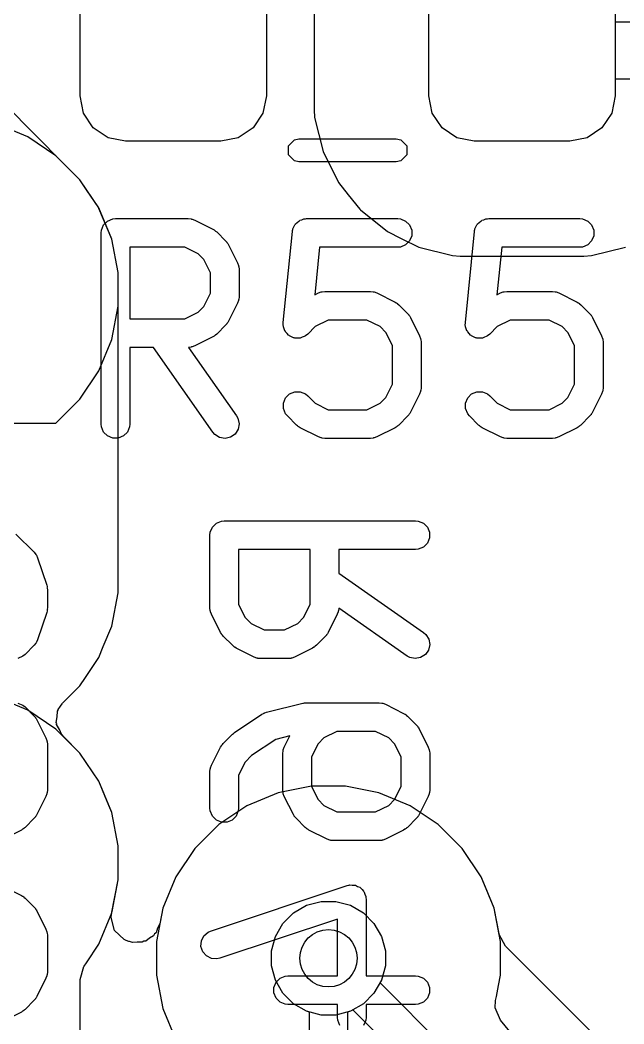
# Model space of a CAD drawing. Header units: inches. Extents: x 1.3 to 5.24, y -7.03 to -1.12.
# Drawn here: x 3.4995 to 3.6238, y -2.8679 to -2.6611 of the extents above; entities that cross this region are included whole.
import ezdxf

# ---------------------------------------------------------------- set-up
doc = ezdxf.new("R2010")
doc.units = ezdxf.units.IN
doc.header["$MEASUREMENT"] = 0
for name, color, linetype, true_color in [('B.Cu', 153, 'CONTINUOUS', 0x4d7fc4), ('B.Silkscreen', 31, 'CONTINUOUS', 0xe8b2a7), ('F.Cu', 13, 'CONTINUOUS', 0xc83434), ('F.Mask', 201, 'CONTINUOUS', 0xd864ff), ('F.Paste', 253, 'CONTINUOUS', 0xb4a09a), ('F.Silkscreen', 41, 'CONTINUOUS', 0xf2eda1), ('In1.Cu', 91, 'CONTINUOUS', 0x7fc87f), ('In2.Cu', 33, 'CONTINUOUS', 0xce7d2c)]:
    doc.layers.add(name, color=color, linetype=linetype, true_color=true_color)

msp = doc.modelspace()

# ---------------------------------------------------------------- linework, layer by layer
at = {"layer": 'B.Cu', "linetype": 'CONTINUOUS'}
for p, q in [((3.50407, -2.68622), (3.49307, -2.67522)), ((3.50685, -2.689), (3.50407, -2.68622)), ((3.51002, -2.69217), (3.50685, -2.689)), ((3.51179, -2.69394), (3.51002, -2.69217)), ((3.51318, -2.69602), (3.51179, -2.69394)), ((3.51567, -2.69974), (3.51318, -2.69602)), ((3.51571, -2.69985), (3.51567, -2.69974)), ((3.51834, -2.70619), (3.51571, -2.69985)), ((3.5197, -2.71304), (3.51834, -2.70619)), ((3.5197, -2.72003), (3.5197, -2.71304)), ((3.51834, -2.72688), (3.5197, -2.72003)), ((3.51567, -2.73333), (3.51834, -2.72688)), ((3.51179, -2.73914), (3.51567, -2.73333)), ((3.50685, -2.74407), (3.51179, -2.73914)), ((3.427, -2.74409), (3.50682, -2.74409)), ((3.50682, -2.74409), (3.50685, -2.74407)), ((3.50104, -2.80323), (3.49459, -2.80056)), ((3.50105, -2.80323), (3.50104, -2.80323)), ((3.50685, -2.80711), (3.50105, -2.80323)), ((3.51179, -2.81205), (3.50685, -2.80711)), ((3.50685, -2.80711), (3.50685, -2.80711)), ((3.51567, -2.81785), (3.51179, -2.81205)), ((3.51179, -2.81205), (3.51179, -2.81205)), ((3.51834, -2.8243), (3.51567, -2.81785)), ((3.51567, -2.81785), (3.51567, -2.81785)), ((3.55265, -2.82024), (3.5462, -2.82291)), ((3.5595, -2.81888), (3.55265, -2.82024)), ((3.55265, -2.82024), (3.55265, -2.82024)), ((3.56648, -2.81888), (3.5595, -2.81888)), ((3.5595, -2.81888), (3.5595, -2.81888)), ((3.57333, -2.82024), (3.56648, -2.81888)), ((3.56648, -2.81888), (3.56648, -2.81888)), ((3.57979, -2.82291), (3.57333, -2.82024)), ((3.57333, -2.82024), (3.57333, -2.82024)), ((3.5197, -2.83115), (3.51834, -2.8243)), ((3.51834, -2.8243), (3.51834, -2.8243)), ((3.5462, -2.82291), (3.54039, -2.82679)), ((3.5462, -2.82291), (3.5462, -2.82291)), ((3.58559, -2.82679), (3.57979, -2.82291)), ((3.57979, -2.82291), (3.57979, -2.82291)), ((3.54039, -2.82679), (3.53545, -2.83173)), ((3.54039, -2.82679), (3.54039, -2.82679)), ((3.59053, -2.83173), (3.58559, -2.82679)), ((3.58559, -2.82679), (3.58559, -2.82679)), ((3.5197, -2.83814), (3.5197, -2.83115)), ((3.5197, -2.83115), (3.5197, -2.83115)), ((3.53545, -2.83173), (3.53157, -2.83754)), ((3.53545, -2.83173), (3.53545, -2.83173)), ((3.59441, -2.83754), (3.59053, -2.83173)), ((3.59053, -2.83173), (3.59053, -2.83173)), ((3.51831, -2.84515), (3.5197, -2.83814)), ((3.53157, -2.83754), (3.5289, -2.84399)), ((3.53157, -2.83754), (3.53157, -2.83754)), ((3.59708, -2.84399), (3.59441, -2.83754)), ((3.59441, -2.83754), (3.59441, -2.83754)), ((3.55847, -2.84342), (3.56145, -2.84262)), ((3.56145, -2.84262), (3.56453, -2.84262)), ((3.56453, -2.84262), (3.56751, -2.84342)), ((3.51822, -2.84595), (3.51831, -2.84515)), ((3.5289, -2.84399), (3.52826, -2.84724)), ((3.5289, -2.84399), (3.5289, -2.84399)), ((3.55362, -2.84714), (3.5558, -2.84496)), ((3.5558, -2.84496), (3.55847, -2.84342)), ((3.56751, -2.84342), (3.57018, -2.84496)), ((3.57018, -2.84496), (3.57236, -2.84714)), ((3.59844, -2.85084), (3.59708, -2.84399)), ((3.59708, -2.84399), (3.59708, -2.84399)), ((3.51891, -2.84861), (3.51822, -2.84595)), ((3.52826, -2.84724), (3.5278, -2.84812)), ((3.55208, -2.84981), (3.55362, -2.84714)), ((3.57236, -2.84714), (3.5739, -2.84981)), ((3.52093, -2.85048), (3.51891, -2.84861)), ((3.52717, -2.84931), (3.52698, -2.84968)), ((3.52749, -2.84906), (3.52717, -2.84931)), ((3.5278, -2.84812), (3.52749, -2.84906)), ((3.5213, -2.85066), (3.52093, -2.85048)), ((3.52184, -2.85089), (3.5213, -2.85066)), ((3.52203, -2.8509), (3.52184, -2.85089)), ((3.52262, -2.85109), (3.52203, -2.8509)), ((3.5236, -2.85098), (3.52262, -2.85109)), ((3.52459, -2.85104), (3.5236, -2.85098)), ((3.52495, -2.85083), (3.52459, -2.85104)), ((3.52535, -2.85079), (3.52495, -2.85083)), ((3.52612, -2.85017), (3.52535, -2.85079)), ((3.52698, -2.84968), (3.52612, -2.85017)), ((3.55128, -2.85279), (3.55208, -2.84981)), ((3.5739, -2.84981), (3.5747, -2.85279)), ((3.59844, -2.85782), (3.59844, -2.85084)), ((3.59844, -2.85084), (3.59844, -2.85084)), ((3.55128, -2.85587), (3.55128, -2.85279)), ((3.5747, -2.85279), (3.5747, -2.85587)), ((3.55208, -2.85885), (3.55128, -2.85587)), ((3.5747, -2.85587), (3.5739, -2.85885)), ((3.59802, -2.85994), (3.59844, -2.85782)), ((3.55362, -2.86152), (3.55208, -2.85885)), ((3.5739, -2.85885), (3.57236, -2.86152)), ((3.5558, -2.8637), (3.55362, -2.86152)), ((3.57236, -2.86152), (3.57018, -2.8637)), ((3.59757, -2.86222), (3.59802, -2.85994)), ((3.55847, -2.86524), (3.5558, -2.8637)), ((3.57018, -2.8637), (3.56751, -2.86524)), ((3.59734, -2.86451), (3.59741, -2.86304)), ((3.59741, -2.86304), (3.59757, -2.86222)), ((3.55906, -2.8654), (3.55847, -2.86524)), ((3.55906, -2.87795), (3.55906, -2.8654)), ((3.56751, -2.86524), (3.56693, -2.8654)), ((3.56693, -2.8654), (3.56693, -2.87795)), ((3.59839, -2.86705), (3.59734, -2.86451)), ((3.60031, -2.86943), (3.59839, -2.86705))]:
    msp.add_line(p, q, dxfattribs=at)
at = {"layer": 'B.Cu'}
msp.add_circle((3.56299, -2.85433), 0.00591, dxfattribs=at)
at = {"layer": 'B.Silkscreen', "linetype": 'CONTINUOUS'}
for p, q in [((3.53907, -2.76551), (3.53989, -2.7647)), ((3.53989, -2.7647), (3.54095, -2.76426)), ((3.54095, -2.76426), (3.54153, -2.7642)), ((3.54153, -2.7642), (3.5809, -2.7642)), ((3.5809, -2.7642), (3.58147, -2.76426)), ((3.58147, -2.76426), (3.58254, -2.7647)), ((3.58254, -2.7647), (3.58335, -2.76551)), ((3.53858, -2.76715), (3.53863, -2.76658)), ((3.53863, -2.76658), (3.53907, -2.76551)), ((3.58335, -2.76551), (3.58379, -2.76658)), ((3.58379, -2.76658), (3.58379, -2.76773)), ((3.49862, -2.76694), (3.50237, -2.77069)), ((3.53858, -2.78215), (3.53858, -2.76715)), ((3.58335, -2.76879), (3.58254, -2.76961)), ((3.58379, -2.76773), (3.58335, -2.76879)), ((3.50237, -2.77069), (3.50274, -2.77114)), ((3.5592, -2.77011), (3.54448, -2.77011)), ((3.54448, -2.77011), (3.54448, -2.78146)), ((3.5592, -2.78146), (3.5592, -2.77011)), ((3.5809, -2.77011), (3.5651, -2.77011)), ((3.5651, -2.77011), (3.5651, -2.77499)), ((3.58147, -2.77005), (3.5809, -2.77011)), ((3.58254, -2.76961), (3.58147, -2.77005)), ((3.50274, -2.77114), (3.50278, -2.77124)), ((3.50278, -2.77124), (3.50285, -2.77132)), ((3.50285, -2.77132), (3.50308, -2.77184)), ((3.50308, -2.77184), (3.50496, -2.77747)), ((3.5651, -2.77499), (3.58259, -2.78723)), ((3.50496, -2.77747), (3.50502, -2.77775)), ((3.50502, -2.77775), (3.50505, -2.77783)), ((3.50505, -2.77783), (3.50506, -2.77793)), ((3.50506, -2.77793), (3.50509, -2.77803)), ((3.50509, -2.77803), (3.50508, -2.77811)), ((3.50508, -2.77811), (3.50511, -2.7784)), ((3.50511, -2.7784), (3.50511, -2.78215)), ((3.50496, -2.78309), (3.50308, -2.78871)), ((3.50502, -2.7828), (3.50496, -2.78309)), ((3.50505, -2.78273), (3.50502, -2.7828)), ((3.50506, -2.78262), (3.50505, -2.78273)), ((3.50509, -2.78252), (3.50506, -2.78262)), ((3.50511, -2.78215), (3.50508, -2.78244)), ((3.50508, -2.78244), (3.50509, -2.78252)), ((3.53863, -2.78273), (3.53858, -2.78215)), ((3.53867, -2.78283), (3.53863, -2.78273)), ((3.53868, -2.78293), (3.53867, -2.78283)), ((3.53889, -2.78347), (3.53868, -2.78293)), ((3.54448, -2.78146), (3.54583, -2.78415)), ((3.55785, -2.78415), (3.5592, -2.78146)), ((3.565, -2.78293), (3.56479, -2.78347)), ((3.56501, -2.78283), (3.565, -2.78293)), ((3.56505, -2.78273), (3.56501, -2.78283)), ((3.5651, -2.7822), (3.56505, -2.78273)), ((3.57921, -2.79207), (3.5651, -2.7822)), ((3.54076, -2.78722), (3.53889, -2.78347)), ((3.54583, -2.78415), (3.54703, -2.78535)), ((3.54703, -2.78535), (3.54972, -2.7867)), ((3.55395, -2.7867), (3.55665, -2.78535)), ((3.55665, -2.78535), (3.55785, -2.78415)), ((3.56479, -2.78347), (3.56292, -2.78722)), ((3.54092, -2.78747), (3.54076, -2.78722)), ((3.54095, -2.78754), (3.54092, -2.78747)), ((3.54972, -2.7867), (3.55395, -2.7867)), ((3.56276, -2.78747), (3.56273, -2.78754)), ((3.56292, -2.78722), (3.56276, -2.78747)), ((3.58259, -2.78723), (3.58303, -2.78761)), ((3.50274, -2.78942), (3.50237, -2.78986)), ((3.50278, -2.78932), (3.50274, -2.78942)), ((3.50285, -2.78924), (3.50278, -2.78932)), ((3.50308, -2.78871), (3.50285, -2.78924)), ((3.54101, -2.78762), (3.54095, -2.78754)), ((3.54107, -2.78771), (3.54101, -2.78762)), ((3.54113, -2.78776), (3.54107, -2.78771)), ((3.54132, -2.78799), (3.54113, -2.78776)), ((3.54319, -2.78986), (3.54132, -2.78799)), ((3.56236, -2.78799), (3.56049, -2.78986)), ((3.56255, -2.78776), (3.56236, -2.78799)), ((3.56261, -2.78771), (3.56255, -2.78776)), ((3.56266, -2.78762), (3.56261, -2.78771)), ((3.56273, -2.78754), (3.56266, -2.78762)), ((3.58303, -2.78761), (3.58365, -2.78858)), ((3.58365, -2.78858), (3.58385, -2.78972)), ((3.50237, -2.78986), (3.5005, -2.79174)), ((3.54342, -2.79005), (3.54319, -2.78986)), ((3.54347, -2.79011), (3.54342, -2.79005)), ((3.54356, -2.79017), (3.54347, -2.79011)), ((3.54364, -2.79023), (3.54356, -2.79017)), ((3.54371, -2.79026), (3.54364, -2.79023)), ((3.54396, -2.79042), (3.54371, -2.79026)), ((3.54771, -2.79229), (3.54396, -2.79042)), ((3.55972, -2.79042), (3.55597, -2.79229)), ((3.55997, -2.79026), (3.55972, -2.79042)), ((3.56004, -2.79023), (3.55997, -2.79026)), ((3.56012, -2.79017), (3.56004, -2.79023)), ((3.56021, -2.79011), (3.56012, -2.79017)), ((3.56026, -2.79005), (3.56021, -2.79011)), ((3.56049, -2.78986), (3.56026, -2.79005)), ((3.5836, -2.79084), (3.58294, -2.79178)), ((3.58385, -2.78972), (3.5836, -2.79084)), ((3.50005, -2.79211), (3.49898, -2.79255)), ((3.5005, -2.79174), (3.50005, -2.79211)), ((3.54825, -2.7925), (3.54771, -2.79229)), ((3.54835, -2.79251), (3.54825, -2.7925)), ((3.54845, -2.79255), (3.54835, -2.79251)), ((3.54903, -2.7926), (3.54845, -2.79255)), ((3.55465, -2.7926), (3.54903, -2.7926)), ((3.55523, -2.79255), (3.55465, -2.7926)), ((3.55533, -2.79251), (3.55523, -2.79255)), ((3.55543, -2.7925), (3.55533, -2.79251)), ((3.55597, -2.79229), (3.55543, -2.7925)), ((3.57971, -2.79235), (3.57921, -2.79207)), ((3.58083, -2.7926), (3.57971, -2.79235)), ((3.58197, -2.7924), (3.58083, -2.7926)), ((3.58294, -2.79178), (3.58197, -2.7924)), ((3.49898, -2.80175), (3.50005, -2.80219)), ((3.55019, -2.80366), (3.55769, -2.80178)), ((3.55769, -2.80178), (3.55778, -2.80177)), ((3.55778, -2.80177), (3.55783, -2.80175)), ((3.55783, -2.80175), (3.55804, -2.80173)), ((3.55804, -2.80173), (3.55826, -2.8017)), ((3.55826, -2.8017), (3.5583, -2.80171)), ((3.5583, -2.80171), (3.5584, -2.8017)), ((3.5584, -2.8017), (3.5734, -2.8017)), ((3.5734, -2.8017), (3.57398, -2.80175)), ((3.57398, -2.80175), (3.57407, -2.80179)), ((3.57407, -2.80179), (3.57418, -2.8018)), ((3.57418, -2.8018), (3.57472, -2.80201)), ((3.50005, -2.80219), (3.5005, -2.80256)), ((3.5005, -2.80256), (3.50237, -2.80444)), ((3.54926, -2.80407), (3.54958, -2.8039)), ((3.54958, -2.8039), (3.54964, -2.80385)), ((3.54964, -2.80385), (3.54971, -2.80383)), ((3.54971, -2.80383), (3.54978, -2.8038)), ((3.54978, -2.8038), (3.54985, -2.80378)), ((3.54985, -2.80378), (3.55019, -2.80366)), ((3.57472, -2.80201), (3.57847, -2.80388)), ((3.57847, -2.80388), (3.57872, -2.80404)), ((3.57872, -2.80404), (3.57879, -2.80407)), ((3.50237, -2.80444), (3.50256, -2.80466)), ((3.50256, -2.80466), (3.50262, -2.80471)), ((3.50262, -2.80471), (3.50267, -2.8048)), ((3.50267, -2.8048), (3.50274, -2.80488)), ((3.50274, -2.80488), (3.50277, -2.80496)), ((3.50277, -2.80496), (3.50292, -2.8052)), ((3.50292, -2.8052), (3.5048, -2.80895)), ((3.54364, -2.80782), (3.54926, -2.80407)), ((3.57879, -2.80407), (3.57887, -2.80414)), ((3.57887, -2.80414), (3.57896, -2.80419)), ((3.57896, -2.80419), (3.57901, -2.80425)), ((3.57901, -2.80425), (3.57924, -2.80444)), ((3.57924, -2.80444), (3.58111, -2.80631)), ((3.54132, -2.81006), (3.54319, -2.80819)), ((3.54319, -2.80818), (3.54342, -2.808)), ((3.54319, -2.80819), (3.54319, -2.80818)), ((3.54319, -2.80818), (3.54319, -2.80818)), ((3.54342, -2.808), (3.54364, -2.80782)), ((3.54364, -2.80782), (3.54364, -2.80782)), ((3.54364, -2.80782), (3.54364, -2.80782)), ((3.56472, -2.8076), (3.56203, -2.80895)), ((3.5727, -2.8076), (3.56472, -2.8076)), ((3.5754, -2.80895), (3.5727, -2.8076)), ((3.58111, -2.80631), (3.5813, -2.80654)), ((3.5813, -2.80654), (3.58136, -2.80659)), ((3.58136, -2.80659), (3.58141, -2.80668)), ((3.58141, -2.80668), (3.58148, -2.80676)), ((3.58148, -2.80676), (3.58151, -2.80683)), ((3.58151, -2.80683), (3.58166, -2.80708)), ((3.58166, -2.80708), (3.58354, -2.81083)), ((3.5048, -2.80895), (3.50501, -2.80949)), ((3.50501, -2.80949), (3.50501, -2.8096)), ((3.50501, -2.8096), (3.50505, -2.8097)), ((3.50505, -2.8097), (3.50511, -2.81027)), ((3.54113, -2.81029), (3.54132, -2.81006)), ((3.55211, -2.80926), (3.54716, -2.81257)), ((3.55503, -2.80854), (3.55211, -2.80926)), ((3.55389, -2.81083), (3.55503, -2.80854)), ((3.56083, -2.81015), (3.55948, -2.81285)), ((3.56203, -2.80895), (3.56083, -2.81015)), ((3.5766, -2.81015), (3.5754, -2.80895)), ((3.57795, -2.81285), (3.5766, -2.81015)), ((3.50511, -2.81027), (3.50511, -2.81965)), ((3.53889, -2.81458), (3.54076, -2.81083)), ((3.54076, -2.81083), (3.54092, -2.81058)), ((3.54092, -2.81058), (3.54095, -2.81051)), ((3.54095, -2.81051), (3.54101, -2.81043)), ((3.54101, -2.81043), (3.54107, -2.81034)), ((3.54107, -2.81034), (3.54113, -2.81029)), ((3.55357, -2.81215), (3.55363, -2.81157)), ((3.55357, -2.81965), (3.55357, -2.81215)), ((3.55363, -2.81157), (3.55367, -2.81147)), ((3.55367, -2.81147), (3.55368, -2.81137)), ((3.55368, -2.81137), (3.55389, -2.81083)), ((3.58354, -2.81083), (3.58375, -2.81137)), ((3.58375, -2.81137), (3.58375, -2.81147)), ((3.58375, -2.81147), (3.58379, -2.81157)), ((3.58379, -2.81157), (3.58385, -2.81215)), ((3.58385, -2.81215), (3.58385, -2.81965)), ((3.54583, -2.8139), (3.54448, -2.8166)), ((3.54716, -2.81257), (3.54583, -2.8139)), ((3.55948, -2.81285), (3.55948, -2.81895)), ((3.57795, -2.81895), (3.57795, -2.81285)), ((3.53858, -2.8159), (3.53863, -2.81532)), ((3.53858, -2.8234), (3.53858, -2.8159)), ((3.53863, -2.81532), (3.53867, -2.81522)), ((3.53867, -2.81522), (3.53868, -2.81512)), ((3.53868, -2.81512), (3.53889, -2.81458)), ((3.54448, -2.8166), (3.54448, -2.8234)), ((3.50501, -2.82043), (3.5048, -2.82097)), ((3.50505, -2.82022), (3.50501, -2.82032)), ((3.50501, -2.82032), (3.50501, -2.82043)), ((3.50511, -2.81965), (3.50505, -2.82022)), ((3.55363, -2.82022), (3.55357, -2.81965)), ((3.55367, -2.82032), (3.55363, -2.82022)), ((3.55368, -2.82043), (3.55367, -2.82032)), ((3.55389, -2.82097), (3.55368, -2.82043)), ((3.55948, -2.81895), (3.56083, -2.82165)), ((3.5766, -2.82165), (3.57795, -2.81895)), ((3.58375, -2.82043), (3.58354, -2.82097)), ((3.58379, -2.82022), (3.58375, -2.82032)), ((3.58375, -2.82032), (3.58375, -2.82043)), ((3.58385, -2.81965), (3.58379, -2.82022)), ((3.5048, -2.82097), (3.50292, -2.82472)), ((3.55576, -2.82472), (3.55389, -2.82097)), ((3.56083, -2.82165), (3.56203, -2.82285)), ((3.5754, -2.82285), (3.5766, -2.82165)), ((3.58354, -2.82097), (3.58166, -2.82472)), ((3.50292, -2.82472), (3.50277, -2.82497)), ((3.53863, -2.82397), (3.53858, -2.8234)), ((3.53907, -2.82504), (3.53863, -2.82397)), ((3.54442, -2.82397), (3.54398, -2.82504)), ((3.54448, -2.8234), (3.54442, -2.82397)), ((3.55592, -2.82497), (3.55576, -2.82472)), ((3.56203, -2.82285), (3.56472, -2.82419)), ((3.56472, -2.82419), (3.5727, -2.82419)), ((3.5727, -2.82419), (3.5754, -2.82285)), ((3.58166, -2.82472), (3.58151, -2.82497)), ((3.50237, -2.82549), (3.5005, -2.82736)), ((3.50256, -2.82526), (3.50237, -2.82549)), ((3.50262, -2.82521), (3.50256, -2.82526)), ((3.50267, -2.82512), (3.50262, -2.82521)), ((3.50274, -2.82504), (3.50267, -2.82512)), ((3.50277, -2.82497), (3.50274, -2.82504)), ((3.53989, -2.82585), (3.53907, -2.82504)), ((3.54095, -2.82629), (3.53989, -2.82585)), ((3.5421, -2.82629), (3.54095, -2.82629)), ((3.54317, -2.82585), (3.5421, -2.82629)), ((3.54398, -2.82504), (3.54317, -2.82585)), ((3.55595, -2.82504), (3.55592, -2.82497)), ((3.55601, -2.82512), (3.55595, -2.82504)), ((3.55607, -2.82521), (3.55601, -2.82512)), ((3.55613, -2.82526), (3.55607, -2.82521)), ((3.55631, -2.82549), (3.55613, -2.82526)), ((3.55819, -2.82736), (3.55631, -2.82549)), ((3.58111, -2.82549), (3.57924, -2.82736)), ((3.5813, -2.82526), (3.58111, -2.82549)), ((3.58136, -2.82521), (3.5813, -2.82526)), ((3.58141, -2.82512), (3.58136, -2.82521)), ((3.58148, -2.82504), (3.58141, -2.82512)), ((3.58151, -2.82497), (3.58148, -2.82504)), ((3.49973, -2.82791), (3.49598, -2.82979)), ((3.49998, -2.82776), (3.49973, -2.82791)), ((3.50005, -2.82773), (3.49998, -2.82776)), ((3.50013, -2.82766), (3.50005, -2.82773)), ((3.50022, -2.8276), (3.50013, -2.82766)), ((3.50027, -2.82755), (3.50022, -2.8276)), ((3.5005, -2.82736), (3.50027, -2.82755)), ((3.55841, -2.82755), (3.55819, -2.82736)), ((3.55847, -2.8276), (3.55841, -2.82755)), ((3.55855, -2.82766), (3.55847, -2.8276)), ((3.55864, -2.82773), (3.55855, -2.82766)), ((3.55871, -2.82776), (3.55864, -2.82773)), ((3.55896, -2.82791), (3.55871, -2.82776)), ((3.5627, -2.82979), (3.55896, -2.82791)), ((3.57847, -2.82791), (3.57472, -2.82979)), ((3.57872, -2.82776), (3.57847, -2.82791)), ((3.57879, -2.82773), (3.57872, -2.82776)), ((3.57887, -2.82766), (3.57879, -2.82773)), ((3.57896, -2.8276), (3.57887, -2.82766)), ((3.57901, -2.82755), (3.57896, -2.8276)), ((3.57924, -2.82736), (3.57901, -2.82755)), ((3.56325, -2.82999), (3.5627, -2.82979)), ((3.56335, -2.83), (3.56325, -2.82999)), ((3.56345, -2.83004), (3.56335, -2.83)), ((3.56403, -2.8301), (3.56345, -2.83004)), ((3.5734, -2.8301), (3.56403, -2.8301)), ((3.57398, -2.83004), (3.5734, -2.8301)), ((3.57407, -2.83), (3.57398, -2.83004)), ((3.57418, -2.82999), (3.57407, -2.83)), ((3.57472, -2.82979), (3.57418, -2.82999)), ((3.56726, -2.83925), (3.56741, -2.83922)), ((3.56741, -2.83922), (3.56788, -2.83925)), ((3.49598, -2.8395), (3.49973, -2.84138)), ((3.53872, -2.84872), (3.56684, -2.83934)), ((3.56684, -2.83934), (3.56713, -2.83928)), ((3.56713, -2.83928), (3.5672, -2.83925)), ((3.5672, -2.83925), (3.56726, -2.83925)), ((3.56788, -2.83925), (3.56835, -2.83925)), ((3.56835, -2.83925), (3.56845, -2.83929)), ((3.56845, -2.83929), (3.56855, -2.8393)), ((3.56855, -2.8393), (3.56898, -2.83951)), ((3.56898, -2.83951), (3.56942, -2.83969)), ((3.56942, -2.83969), (3.56949, -2.83976)), ((3.56949, -2.83976), (3.56959, -2.83981)), ((3.56959, -2.83981), (3.5699, -2.84017)), ((3.5699, -2.84017), (3.57023, -2.8405)), ((3.57023, -2.8405), (3.57027, -2.8406)), ((3.57027, -2.8406), (3.57034, -2.84068)), ((3.57034, -2.84068), (3.57049, -2.84113)), ((3.57049, -2.84113), (3.57067, -2.84157)), ((3.49973, -2.84138), (3.49998, -2.84153)), ((3.49998, -2.84153), (3.50005, -2.84156)), ((3.50005, -2.84156), (3.50013, -2.84163)), ((3.50013, -2.84163), (3.50022, -2.84169)), ((3.50022, -2.84169), (3.50027, -2.84175)), ((3.50027, -2.84175), (3.5005, -2.84193)), ((3.5005, -2.84193), (3.50237, -2.84381)), ((3.57067, -2.84157), (3.57069, -2.84172)), ((3.57069, -2.84172), (3.5707, -2.84178)), ((3.5707, -2.84178), (3.5707, -2.84185)), ((3.5707, -2.84185), (3.57073, -2.84214)), ((3.57073, -2.84214), (3.57073, -2.85794)), ((3.50237, -2.84381), (3.50256, -2.84403)), ((3.50256, -2.84403), (3.50262, -2.84408)), ((3.50262, -2.84408), (3.50267, -2.84417)), ((3.50267, -2.84417), (3.50274, -2.84425)), ((3.50274, -2.84425), (3.50277, -2.84433)), ((3.50277, -2.84433), (3.50292, -2.84457)), ((3.50292, -2.84457), (3.5048, -2.84832)), ((3.56482, -2.84624), (3.54059, -2.85432)), ((3.56482, -2.85794), (3.56482, -2.84624)), ((3.5048, -2.84832), (3.50501, -2.84886)), ((3.50501, -2.84886), (3.50501, -2.84897)), ((3.50501, -2.84897), (3.50505, -2.84907)), ((3.50505, -2.84907), (3.50511, -2.84964)), ((3.53732, -2.84971), (3.53819, -2.84895)), ((3.53819, -2.84895), (3.53872, -2.84872)), ((3.50511, -2.84964), (3.50511, -2.85714)), ((3.53672, -2.85189), (3.53681, -2.85074)), ((3.53681, -2.85074), (3.53732, -2.84971)), ((3.53709, -2.85298), (3.53672, -2.85189)), ((3.53784, -2.85385), (3.53709, -2.85298)), ((3.53887, -2.85437), (3.53784, -2.85385)), ((3.54002, -2.85445), (3.53887, -2.85437)), ((3.54059, -2.85432), (3.54002, -2.85445)), ((3.50505, -2.85772), (3.50501, -2.85782)), ((3.50501, -2.85782), (3.50501, -2.85792)), ((3.50511, -2.85714), (3.50505, -2.85772)), ((3.5048, -2.85846), (3.50292, -2.86221)), ((3.50501, -2.85792), (3.5048, -2.85846)), ((3.55176, -2.86032), (3.5522, -2.85925)), ((3.5522, -2.85925), (3.55301, -2.85844)), ((3.55301, -2.85844), (3.55408, -2.858)), ((3.55408, -2.858), (3.55465, -2.85794)), ((3.55465, -2.85794), (3.56482, -2.85794)), ((3.57073, -2.85794), (3.5809, -2.85794)), ((3.5809, -2.85794), (3.58147, -2.858)), ((3.58147, -2.858), (3.58254, -2.85844)), ((3.58254, -2.85844), (3.58335, -2.85925)), ((3.58335, -2.85925), (3.58379, -2.86032)), ((3.55176, -2.86147), (3.55176, -2.86032)), ((3.5522, -2.86253), (3.55176, -2.86147)), ((3.58379, -2.86147), (3.58335, -2.86253)), ((3.58379, -2.86032), (3.58379, -2.86147)), ((3.50237, -2.86298), (3.5005, -2.86486)), ((3.50256, -2.86275), (3.50237, -2.86298)), ((3.50262, -2.8627), (3.50256, -2.86275)), ((3.50267, -2.86261), (3.50262, -2.8627)), ((3.50274, -2.86253), (3.50267, -2.86261)), ((3.50277, -2.86246), (3.50274, -2.86253)), ((3.50292, -2.86221), (3.50277, -2.86246)), ((3.55301, -2.86335), (3.5522, -2.86253)), ((3.55408, -2.86379), (3.55301, -2.86335)), ((3.55465, -2.86385), (3.55408, -2.86379)), ((3.56482, -2.86385), (3.55465, -2.86385)), ((3.56482, -2.86652), (3.56482, -2.86385)), ((3.5809, -2.86385), (3.57073, -2.86385)), ((3.57073, -2.86385), (3.57073, -2.86652)), ((3.58147, -2.86379), (3.5809, -2.86385)), ((3.58254, -2.86335), (3.58147, -2.86379)), ((3.58335, -2.86253), (3.58254, -2.86335)), ((3.49973, -2.86541), (3.49598, -2.86728)), ((3.49998, -2.86525), (3.49973, -2.86541)), ((3.50005, -2.86522), (3.49998, -2.86525)), ((3.50013, -2.86516), (3.50005, -2.86522)), ((3.50022, -2.8651), (3.50013, -2.86516)), ((3.50027, -2.86504), (3.50022, -2.8651)), ((3.5005, -2.86486), (3.50027, -2.86504)), ((3.56488, -2.86709), (3.56482, -2.86652)), ((3.56532, -2.86816), (3.56488, -2.86709)), ((3.57067, -2.86709), (3.57023, -2.86816)), ((3.57073, -2.86652), (3.57067, -2.86709))]:
    msp.add_line(p, q, dxfattribs=at)
at = {"layer": 'F.Cu', "linetype": 'CONTINUOUS'}
for p, q in [((3.56002, -2.6551), (3.56002, -2.67954)), ((3.58366, -2.67667), (3.58366, -2.65797)), ((3.62205, -2.65797), (3.62205, -2.66142)), ((3.62205, -2.66142), (3.64567, -2.66142)), ((3.64322, -2.67323), (3.62205, -2.67323)), ((3.62205, -2.67323), (3.62205, -2.67667)), ((3.58437, -2.68025), (3.58366, -2.67667)), ((3.62205, -2.67667), (3.62134, -2.68025)), ((3.56002, -2.67954), (3.56002, -2.67954)), ((3.56002, -2.67954), (3.56013, -2.68115)), ((3.56013, -2.68115), (3.56013, -2.68115)), ((3.56013, -2.68115), (3.56186, -2.68812)), ((3.5864, -2.68328), (3.58437, -2.68025)), ((3.62134, -2.68025), (3.61931, -2.68328)), ((3.50104, -2.68512), (3.49459, -2.68245)), ((3.58943, -2.68531), (3.5864, -2.68328)), ((3.61931, -2.68328), (3.61628, -2.68531)), ((3.50105, -2.68512), (3.50104, -2.68512)), ((3.50685, -2.689), (3.50105, -2.68512)), ((3.59301, -2.68602), (3.58943, -2.68531)), ((3.6127, -2.68602), (3.59301, -2.68602)), ((3.61628, -2.68531), (3.6127, -2.68602)), ((3.56186, -2.68812), (3.56186, -2.68812)), ((3.56186, -2.68812), (3.56505, -2.69455)), ((3.51179, -2.69394), (3.50685, -2.689)), ((3.50685, -2.689), (3.50685, -2.689)), ((3.51567, -2.69974), (3.51179, -2.69394)), ((3.51179, -2.69394), (3.51179, -2.69394)), ((3.56505, -2.69455), (3.56505, -2.69455)), ((3.56505, -2.69455), (3.56505, -2.69455)), ((3.56505, -2.69455), (3.56706, -2.69705)), ((3.56706, -2.69705), (3.56946, -2.70004)), ((3.51834, -2.70619), (3.51567, -2.69974)), ((3.51567, -2.69974), (3.51567, -2.69974)), ((3.56946, -2.70004), (3.56955, -2.70014)), ((3.56955, -2.70014), (3.57514, -2.70464)), ((3.57514, -2.70464), (3.57514, -2.70464)), ((3.57514, -2.70464), (3.57514, -2.70464)), ((3.57514, -2.70464), (3.57796, -2.70603)), ((3.5197, -2.71304), (3.51834, -2.70619)), ((3.51834, -2.70619), (3.51834, -2.70619)), ((3.57796, -2.70603), (3.58157, -2.70782)), ((3.58157, -2.70782), (3.58853, -2.70956)), ((3.61718, -2.70956), (3.62414, -2.70782)), ((3.58853, -2.70956), (3.58853, -2.70956)), ((3.58853, -2.70956), (3.58853, -2.70956)), ((3.58853, -2.70956), (3.59014, -2.70967)), ((3.59014, -2.70967), (3.61557, -2.70967)), ((3.61557, -2.70967), (3.61718, -2.70956)), ((3.5197, -2.7721), (3.5197, -2.71304)), ((3.5197, -2.71304), (3.5197, -2.71304)), ((3.5197, -2.71304), (3.5197, -2.71304)), ((3.5197, -2.77908), (3.5197, -2.7721)), ((3.51834, -2.78593), (3.5197, -2.77908)), ((3.51661, -2.7901), (3.51834, -2.78593)), ((3.51567, -2.79238), (3.51661, -2.7901)), ((3.51292, -2.7965), (3.51567, -2.79238)), ((3.51179, -2.79819), (3.51292, -2.7965)), ((3.50821, -2.80177), (3.51179, -2.79819)), ((3.50779, -2.80241), (3.50811, -2.80189)), ((3.50811, -2.80189), (3.50821, -2.80177)), ((3.50711, -2.8046), (3.50719, -2.80341)), ((3.50719, -2.80341), (3.50732, -2.8032)), ((3.50732, -2.8032), (3.50734, -2.80305)), ((3.50734, -2.80305), (3.50779, -2.80241)), ((3.50693, -2.80577), (3.50711, -2.8046)), ((3.50701, -2.80595), (3.50693, -2.80577)), ((3.507, -2.80616), (3.50701, -2.80595)), ((3.50756, -2.8072), (3.507, -2.80616)), ((3.50805, -2.80828), (3.50756, -2.8072)), ((3.50822, -2.80839), (3.50805, -2.80828)), ((3.50831, -2.80857), (3.50822, -2.80839)), ((3.51179, -2.81205), (3.50831, -2.80857)), ((3.51567, -2.81785), (3.51179, -2.81205)), ((3.51179, -2.81205), (3.51179, -2.81205)), ((3.51705, -2.82119), (3.51567, -2.81785)), ((3.51567, -2.81785), (3.51567, -2.81785)), ((3.55265, -2.82024), (3.5462, -2.82291)), ((3.5595, -2.81888), (3.55265, -2.82024)), ((3.55265, -2.82024), (3.55265, -2.82024)), ((3.56648, -2.81888), (3.5595, -2.81888)), ((3.5595, -2.81888), (3.5595, -2.81888)), ((3.57333, -2.82024), (3.56648, -2.81888)), ((3.56648, -2.81888), (3.56648, -2.81888)), ((3.57979, -2.82291), (3.57333, -2.82024)), ((3.57333, -2.82024), (3.57333, -2.82024)), ((3.51793, -2.82331), (3.51705, -2.82119)), ((3.51834, -2.8243), (3.51793, -2.82331)), ((3.5197, -2.83115), (3.51834, -2.8243)), ((3.51834, -2.8243), (3.51834, -2.8243)), ((3.5462, -2.82291), (3.54039, -2.82679)), ((3.5462, -2.82291), (3.5462, -2.82291)), ((3.58559, -2.82679), (3.57979, -2.82291)), ((3.57979, -2.82291), (3.57979, -2.82291)), ((3.54039, -2.82679), (3.53545, -2.83173)), ((3.54039, -2.82679), (3.54039, -2.82679)), ((3.59053, -2.83173), (3.58559, -2.82679)), ((3.58559, -2.82679), (3.58559, -2.82679)), ((3.5197, -2.83814), (3.5197, -2.83115)), ((3.5197, -2.83115), (3.5197, -2.83115)), ((3.53545, -2.83173), (3.53157, -2.83754)), ((3.53545, -2.83173), (3.53545, -2.83173)), ((3.59441, -2.83754), (3.59053, -2.83173)), ((3.59053, -2.83173), (3.59053, -2.83173)), ((3.5184, -2.84471), (3.5197, -2.83814)), ((3.5197, -2.83814), (3.5197, -2.83814)), ((3.53157, -2.83754), (3.5289, -2.84399)), ((3.53157, -2.83754), (3.53157, -2.83754)), ((3.5953, -2.83968), (3.59441, -2.83754)), ((3.59441, -2.83754), (3.59441, -2.83754)), ((3.59708, -2.84399), (3.5953, -2.83968)), ((3.55847, -2.84342), (3.56145, -2.84262)), ((3.56145, -2.84262), (3.56453, -2.84262)), ((3.56453, -2.84262), (3.56751, -2.84342)), ((3.51567, -2.85144), (3.51834, -2.84499)), ((3.51834, -2.84499), (3.5184, -2.84471)), ((3.5289, -2.84399), (3.52754, -2.85084)), ((3.5289, -2.84399), (3.5289, -2.84399)), ((3.55362, -2.84714), (3.5558, -2.84496)), ((3.5558, -2.84496), (3.55847, -2.84342)), ((3.56751, -2.84342), (3.57018, -2.84496)), ((3.57018, -2.84496), (3.57236, -2.84714)), ((3.59814, -2.84932), (3.59708, -2.84399)), ((3.55208, -2.84981), (3.55362, -2.84714)), ((3.57236, -2.84714), (3.5739, -2.84981)), ((3.59816, -2.8494), (3.59814, -2.84932)), ((3.59948, -2.85181), (3.59816, -2.8494)), ((3.51312, -2.85525), (3.51567, -2.85144)), ((3.52754, -2.85084), (3.52754, -2.85782)), ((3.55128, -2.85279), (3.55208, -2.84981)), ((3.5739, -2.84981), (3.5747, -2.85279)), ((3.55128, -2.85587), (3.55128, -2.85279)), ((3.5747, -2.85279), (3.5747, -2.85587)), ((3.62354, -2.87587), (3.59948, -2.85181)), ((3.51265, -2.85595), (3.51312, -2.85525)), ((3.51183, -2.85867), (3.51261, -2.85603)), ((3.51261, -2.85603), (3.51265, -2.85595)), ((3.52754, -2.85782), (3.5289, -2.86467)), ((3.55208, -2.85885), (3.55128, -2.85587)), ((3.5747, -2.85587), (3.5739, -2.85885)), ((3.51183, -2.91963), (3.51183, -2.85867)), ((3.55362, -2.86152), (3.55208, -2.85885)), ((3.5739, -2.85885), (3.5736, -2.85937)), ((3.5736, -2.85937), (3.64336, -2.92913)), ((3.5558, -2.8637), (3.55362, -2.86152)), ((3.55847, -2.86524), (3.5558, -2.8637)), ((3.5289, -2.86467), (3.5289, -2.86467)), ((3.5289, -2.86467), (3.53157, -2.87112)), ((3.56145, -2.86604), (3.55847, -2.86524)), ((3.56453, -2.86604), (3.56145, -2.86604)), ((3.56751, -2.86524), (3.56453, -2.86604)), ((3.56803, -2.86494), (3.56751, -2.86524)), ((3.63895, -2.93585), (3.56803, -2.86494))]:
    msp.add_line(p, q, dxfattribs=at)
at = {"layer": 'F.Cu'}
msp.add_circle((3.56299, -2.85433), 0.00591, dxfattribs=at)
at = {"layer": 'F.Mask', "linetype": 'CONTINUOUS'}
for p, q in [((3.51181, -2.67667), (3.51181, -2.65797)), ((3.5502, -2.65797), (3.5502, -2.67667)), ((3.58366, -2.67667), (3.58366, -2.65797)), ((3.62205, -2.65797), (3.62205, -2.67667)), ((3.51252, -2.68025), (3.51181, -2.67667)), ((3.5502, -2.67667), (3.54949, -2.68025)), ((3.58437, -2.68025), (3.58366, -2.67667)), ((3.62205, -2.67667), (3.62134, -2.68025)), ((3.51455, -2.68328), (3.51252, -2.68025)), ((3.54949, -2.68025), (3.54746, -2.68328)), ((3.5864, -2.68328), (3.58437, -2.68025)), ((3.62134, -2.68025), (3.61931, -2.68328)), ((3.51758, -2.68531), (3.51455, -2.68328)), ((3.54746, -2.68328), (3.54442, -2.68531)), ((3.58943, -2.68531), (3.5864, -2.68328)), ((3.61931, -2.68328), (3.61628, -2.68531)), ((3.52116, -2.68602), (3.51758, -2.68531)), ((3.54085, -2.68602), (3.52116, -2.68602)), ((3.54442, -2.68531), (3.54085, -2.68602)), ((3.59301, -2.68602), (3.58943, -2.68531)), ((3.6127, -2.68602), (3.59301, -2.68602)), ((3.61628, -2.68531), (3.6127, -2.68602))]:
    msp.add_line(p, q, dxfattribs=at)
at = {"layer": 'F.Paste', "linetype": 'CONTINUOUS'}
for p, q in [((3.51181, -2.67667), (3.51181, -2.65797)), ((3.5502, -2.65797), (3.5502, -2.67667)), ((3.58366, -2.67667), (3.58366, -2.65797)), ((3.62205, -2.65797), (3.62205, -2.67667)), ((3.51252, -2.68025), (3.51181, -2.67667)), ((3.5502, -2.67667), (3.54949, -2.68025)), ((3.58437, -2.68025), (3.58366, -2.67667)), ((3.62205, -2.67667), (3.62134, -2.68025)), ((3.51455, -2.68328), (3.51252, -2.68025)), ((3.54949, -2.68025), (3.54746, -2.68328)), ((3.5864, -2.68328), (3.58437, -2.68025)), ((3.62134, -2.68025), (3.61931, -2.68328)), ((3.51758, -2.68531), (3.51455, -2.68328)), ((3.54746, -2.68328), (3.54442, -2.68531)), ((3.58943, -2.68531), (3.5864, -2.68328)), ((3.61931, -2.68328), (3.61628, -2.68531)), ((3.52116, -2.68602), (3.51758, -2.68531)), ((3.54085, -2.68602), (3.52116, -2.68602)), ((3.54442, -2.68531), (3.54085, -2.68602)), ((3.59301, -2.68602), (3.58943, -2.68531)), ((3.6127, -2.68602), (3.59301, -2.68602)), ((3.61628, -2.68531), (3.6127, -2.68602))]:
    msp.add_line(p, q, dxfattribs=at)
at = {"layer": 'F.Silkscreen', "linetype": 'CONTINUOUS'}
for p, q in [((3.55472, -2.68699), (3.556, -2.68571)), ((3.556, -2.68571), (3.5569, -2.68553)), ((3.5569, -2.68553), (3.57696, -2.68553)), ((3.57696, -2.68553), (3.57786, -2.68571)), ((3.57786, -2.68571), (3.57914, -2.68699)), ((3.55472, -2.6888), (3.55472, -2.68699)), ((3.57914, -2.68699), (3.57914, -2.6888)), ((3.556, -2.69008), (3.55472, -2.6888)), ((3.5569, -2.69026), (3.556, -2.69008)), ((3.57696, -2.69026), (3.5569, -2.69026)), ((3.57786, -2.69008), (3.57696, -2.69026)), ((3.57914, -2.6888), (3.57786, -2.69008)), ((3.51667, -2.70327), (3.51748, -2.70246)), ((3.51748, -2.70246), (3.51855, -2.70202)), ((3.51855, -2.70202), (3.51912, -2.70196)), ((3.51912, -2.70196), (3.53412, -2.70196)), ((3.53412, -2.70196), (3.5347, -2.70202)), ((3.5347, -2.70202), (3.53479, -2.70206)), ((3.53479, -2.70206), (3.5349, -2.70207)), ((3.5349, -2.70207), (3.53544, -2.70227)), ((3.53544, -2.70227), (3.53919, -2.70415)), ((3.55655, -2.70276), (3.55685, -2.70246)), ((3.55685, -2.70246), (3.55699, -2.7024)), ((3.55699, -2.7024), (3.5571, -2.70231)), ((3.5571, -2.70231), (3.55752, -2.70218)), ((3.55752, -2.70218), (3.55792, -2.70202)), ((3.55792, -2.70202), (3.55814, -2.702)), ((3.55814, -2.702), (3.55821, -2.70198)), ((3.55821, -2.70198), (3.55828, -2.70198)), ((3.55828, -2.70198), (3.55849, -2.70196)), ((3.55849, -2.70196), (3.57724, -2.70196)), ((3.57724, -2.70196), (3.57782, -2.70202)), ((3.57782, -2.70202), (3.57888, -2.70246)), ((3.57888, -2.70246), (3.5797, -2.70327)), ((3.59404, -2.70276), (3.59435, -2.70246)), ((3.59435, -2.70246), (3.59448, -2.7024)), ((3.59448, -2.7024), (3.5946, -2.70231)), ((3.5946, -2.70231), (3.59501, -2.70218)), ((3.59501, -2.70218), (3.59541, -2.70202)), ((3.59541, -2.70202), (3.59563, -2.702)), ((3.59563, -2.702), (3.5957, -2.70198)), ((3.5957, -2.70198), (3.59577, -2.70198)), ((3.59577, -2.70198), (3.59599, -2.70196)), ((3.59599, -2.70196), (3.61474, -2.70196)), ((3.61474, -2.70196), (3.61531, -2.70202)), ((3.61531, -2.70202), (3.61638, -2.70246)), ((3.61638, -2.70246), (3.61719, -2.70327)), ((3.51617, -2.70491), (3.51623, -2.70434)), ((3.51623, -2.70434), (3.51667, -2.70327)), ((3.53919, -2.70415), (3.53944, -2.7043)), ((3.53944, -2.7043), (3.53951, -2.70433)), ((3.53951, -2.70433), (3.53959, -2.7044)), ((3.53959, -2.7044), (3.53968, -2.70446)), ((3.53968, -2.70446), (3.53973, -2.70452)), ((3.53973, -2.70452), (3.53996, -2.7047)), ((3.53996, -2.7047), (3.54183, -2.70658)), ((3.55368, -2.72337), (3.55555, -2.70462)), ((3.55555, -2.70462), (3.5556, -2.70441)), ((3.5556, -2.70434), (3.55562, -2.70427)), ((3.5556, -2.70441), (3.5556, -2.70434)), ((3.55562, -2.70427), (3.55567, -2.70405)), ((3.55567, -2.70405), (3.55587, -2.70367)), ((3.55587, -2.70367), (3.55604, -2.70327)), ((3.55604, -2.70327), (3.55614, -2.70317)), ((3.55614, -2.70317), (3.55621, -2.70304)), ((3.55621, -2.70304), (3.55655, -2.70276)), ((3.5797, -2.70327), (3.58014, -2.70434)), ((3.58014, -2.70434), (3.58014, -2.70549)), ((3.59118, -2.72337), (3.59305, -2.70462)), ((3.59305, -2.70462), (3.59309, -2.70441)), ((3.59309, -2.70434), (3.59312, -2.70427)), ((3.59309, -2.70441), (3.59309, -2.70434)), ((3.59312, -2.70427), (3.59316, -2.70405)), ((3.59316, -2.70405), (3.59337, -2.70367)), ((3.59337, -2.70367), (3.59353, -2.70327)), ((3.59353, -2.70327), (3.59364, -2.70317)), ((3.59364, -2.70317), (3.59371, -2.70304)), ((3.59371, -2.70304), (3.59404, -2.70276)), ((3.61719, -2.70327), (3.61763, -2.70434)), ((3.61763, -2.70434), (3.61763, -2.70549)), ((3.51617, -2.74428), (3.51617, -2.70491)), ((3.54183, -2.70658), (3.54202, -2.7068)), ((3.54202, -2.7068), (3.54208, -2.70685)), ((3.54208, -2.70685), (3.54213, -2.70694)), ((3.5797, -2.70655), (3.57888, -2.70737)), ((3.58014, -2.70549), (3.5797, -2.70655)), ((3.61719, -2.70655), (3.61638, -2.70737)), ((3.61763, -2.70549), (3.61719, -2.70655)), ((3.53342, -2.70787), (3.52208, -2.70787)), ((3.52208, -2.70787), (3.52208, -2.72258)), ((3.53612, -2.70922), (3.53342, -2.70787)), ((3.54213, -2.70694), (3.5422, -2.70702)), ((3.5422, -2.70702), (3.54223, -2.7071)), ((3.54223, -2.7071), (3.54239, -2.70734)), ((3.54239, -2.70734), (3.54426, -2.71109)), ((3.56116, -2.70787), (3.56019, -2.71764)), ((3.57724, -2.70787), (3.56116, -2.70787)), ((3.57782, -2.70781), (3.57724, -2.70787)), ((3.57888, -2.70737), (3.57782, -2.70781)), ((3.59866, -2.70787), (3.59768, -2.71764)), ((3.61474, -2.70787), (3.59866, -2.70787)), ((3.61531, -2.70781), (3.61474, -2.70787)), ((3.61638, -2.70737), (3.61531, -2.70781)), ((3.53732, -2.71041), (3.53612, -2.70922)), ((3.53867, -2.71311), (3.53732, -2.71041)), ((3.54426, -2.71109), (3.54447, -2.71163)), ((3.54447, -2.71163), (3.54448, -2.71174)), ((3.54448, -2.71174), (3.54452, -2.71184)), ((3.54452, -2.71184), (3.54457, -2.71241)), ((3.54457, -2.71241), (3.54457, -2.71804)), ((3.53867, -2.71734), (3.53867, -2.71311)), ((3.56092, -2.71727), (3.56146, -2.71706)), ((3.56146, -2.71706), (3.56157, -2.71706)), ((3.56157, -2.71706), (3.56167, -2.71702)), ((3.56167, -2.71702), (3.56224, -2.71696)), ((3.56224, -2.71696), (3.57162, -2.71696)), ((3.57162, -2.71696), (3.57219, -2.71702)), ((3.57219, -2.71702), (3.57229, -2.71706)), ((3.57229, -2.71706), (3.5724, -2.71706)), ((3.5724, -2.71706), (3.57294, -2.71727)), ((3.59842, -2.71727), (3.59896, -2.71706)), ((3.59896, -2.71706), (3.59906, -2.71706)), ((3.59906, -2.71706), (3.59916, -2.71702)), ((3.59916, -2.71702), (3.59974, -2.71696)), ((3.59974, -2.71696), (3.60911, -2.71696)), ((3.60911, -2.71696), (3.60969, -2.71702)), ((3.60969, -2.71702), (3.60979, -2.71706)), ((3.60979, -2.71706), (3.60989, -2.71706)), ((3.60989, -2.71706), (3.61043, -2.71727)), ((3.53732, -2.72004), (3.53867, -2.71734)), ((3.54447, -2.71882), (3.54426, -2.71936)), ((3.54448, -2.71871), (3.54447, -2.71882)), ((3.54452, -2.71861), (3.54448, -2.71871)), ((3.54457, -2.71804), (3.54452, -2.71861)), ((3.56019, -2.71764), (3.56092, -2.71727)), ((3.57294, -2.71727), (3.57669, -2.71915)), ((3.57669, -2.71915), (3.57693, -2.7193)), ((3.59768, -2.71764), (3.59842, -2.71727)), ((3.61043, -2.71727), (3.61418, -2.71915)), ((3.61418, -2.71915), (3.61443, -2.7193)), ((3.53342, -2.72258), (3.53612, -2.72124)), ((3.53612, -2.72124), (3.53732, -2.72004)), ((3.54426, -2.71936), (3.54239, -2.72311)), ((3.57693, -2.7193), (3.57701, -2.71933)), ((3.57701, -2.71933), (3.57709, -2.7194)), ((3.57709, -2.7194), (3.57718, -2.71945)), ((3.57718, -2.71945), (3.57723, -2.71951)), ((3.57723, -2.71951), (3.57745, -2.7197)), ((3.57745, -2.7197), (3.57933, -2.72157)), ((3.61443, -2.7193), (3.6145, -2.71933)), ((3.6145, -2.71933), (3.61458, -2.7194)), ((3.61458, -2.7194), (3.61467, -2.71945)), ((3.61467, -2.71945), (3.61472, -2.71951)), ((3.61472, -2.71951), (3.61495, -2.7197)), ((3.61495, -2.7197), (3.61682, -2.72157)), ((3.52208, -2.72258), (3.53342, -2.72258)), ((3.54223, -2.72336), (3.5422, -2.72343)), ((3.54239, -2.72311), (3.54223, -2.72336)), ((3.55368, -2.72395), (3.55368, -2.72337)), ((3.56294, -2.72287), (3.56024, -2.72421)), ((3.57092, -2.72287), (3.56294, -2.72287)), ((3.57362, -2.72421), (3.57092, -2.72287)), ((3.57933, -2.72157), (3.57951, -2.7218)), ((3.57951, -2.7218), (3.57957, -2.72185)), ((3.57957, -2.72185), (3.57963, -2.72194)), ((3.57963, -2.72194), (3.5797, -2.72202)), ((3.5797, -2.72202), (3.57973, -2.72209)), ((3.57973, -2.72209), (3.57988, -2.72234)), ((3.57988, -2.72234), (3.58176, -2.72609)), ((3.59117, -2.72395), (3.59118, -2.72337)), ((3.60043, -2.72287), (3.59774, -2.72421)), ((3.60841, -2.72287), (3.60043, -2.72287)), ((3.61111, -2.72421), (3.60841, -2.72287)), ((3.61682, -2.72157), (3.61701, -2.7218)), ((3.61701, -2.7218), (3.61707, -2.72185)), ((3.61707, -2.72185), (3.61712, -2.72194)), ((3.61712, -2.72194), (3.61719, -2.72202)), ((3.61719, -2.72202), (3.61722, -2.72209)), ((3.61722, -2.72209), (3.61738, -2.72234)), ((3.61738, -2.72234), (3.61925, -2.72609)), ((3.54183, -2.72387), (3.53996, -2.72575)), ((3.54202, -2.72365), (3.54183, -2.72387)), ((3.54208, -2.7236), (3.54202, -2.72365)), ((3.54213, -2.72351), (3.54208, -2.7236)), ((3.5422, -2.72343), (3.54213, -2.72351)), ((3.55372, -2.72409), (3.55368, -2.72395)), ((3.55372, -2.72424), (3.55372, -2.72409)), ((3.55389, -2.72464), (3.55372, -2.72424)), ((3.55401, -2.72505), (3.55389, -2.72464)), ((3.55411, -2.72516), (3.55401, -2.72505)), ((3.55416, -2.7253), (3.55411, -2.72516)), ((3.55447, -2.72561), (3.55416, -2.7253)), ((3.56024, -2.72421), (3.55871, -2.72575)), ((3.57481, -2.72541), (3.57362, -2.72421)), ((3.57616, -2.72811), (3.57481, -2.72541)), ((3.59122, -2.72409), (3.59117, -2.72395)), ((3.59122, -2.72424), (3.59122, -2.72409)), ((3.59138, -2.72464), (3.59122, -2.72424)), ((3.59151, -2.72505), (3.59138, -2.72464)), ((3.5916, -2.72516), (3.59151, -2.72505)), ((3.59166, -2.7253), (3.5916, -2.72516)), ((3.59196, -2.72561), (3.59166, -2.7253)), ((3.59774, -2.72421), (3.5962, -2.72575)), ((3.61231, -2.72541), (3.61111, -2.72421)), ((3.61366, -2.72811), (3.61231, -2.72541)), ((3.53919, -2.7263), (3.53544, -2.72818)), ((3.53944, -2.72615), (3.53919, -2.7263)), ((3.53951, -2.72612), (3.53944, -2.72615)), ((3.53959, -2.72605), (3.53951, -2.72612)), ((3.53968, -2.72599), (3.53959, -2.72605)), ((3.53973, -2.72594), (3.53968, -2.72599)), ((3.53996, -2.72575), (3.53973, -2.72594)), ((3.55474, -2.72594), (3.55447, -2.72561)), ((3.55487, -2.72601), (3.55474, -2.72594)), ((3.55498, -2.72612), (3.55487, -2.72601)), ((3.55538, -2.72628), (3.55498, -2.72612)), ((3.55576, -2.72649), (3.55538, -2.72628)), ((3.5559, -2.7265), (3.55576, -2.72649)), ((3.55604, -2.72656), (3.5559, -2.7265)), ((3.55647, -2.72656), (3.55604, -2.72656)), ((3.5569, -2.7266), (3.55647, -2.72656)), ((3.55705, -2.72656), (3.5569, -2.7266)), ((3.55719, -2.72656), (3.55705, -2.72656)), ((3.55759, -2.72639), (3.55719, -2.72656)), ((3.55801, -2.72627), (3.55759, -2.72639)), ((3.55812, -2.72617), (3.55801, -2.72627)), ((3.55826, -2.72612), (3.55812, -2.72617)), ((3.55871, -2.72575), (3.55826, -2.72612)), ((3.58176, -2.72609), (3.58196, -2.72663)), ((3.58196, -2.72663), (3.58197, -2.72674)), ((3.58197, -2.72674), (3.58201, -2.72684)), ((3.58201, -2.72684), (3.58207, -2.72741)), ((3.58207, -2.72741), (3.58207, -2.73679)), ((3.59224, -2.72594), (3.59196, -2.72561)), ((3.59237, -2.72601), (3.59224, -2.72594)), ((3.59247, -2.72612), (3.59237, -2.72601)), ((3.59287, -2.72628), (3.59247, -2.72612)), ((3.59325, -2.72649), (3.59287, -2.72628)), ((3.5934, -2.7265), (3.59325, -2.72649)), ((3.59354, -2.72656), (3.5934, -2.7265)), ((3.59397, -2.72656), (3.59354, -2.72656)), ((3.5944, -2.7266), (3.59397, -2.72656)), ((3.59454, -2.72656), (3.5944, -2.7266)), ((3.59469, -2.72656), (3.59454, -2.72656)), ((3.59509, -2.72639), (3.59469, -2.72656)), ((3.5955, -2.72627), (3.59509, -2.72639)), ((3.59562, -2.72617), (3.5955, -2.72627)), ((3.59575, -2.72612), (3.59562, -2.72617)), ((3.5962, -2.72575), (3.59575, -2.72612)), ((3.61925, -2.72609), (3.61946, -2.72663)), ((3.61946, -2.72663), (3.61947, -2.72674)), ((3.61947, -2.72674), (3.61951, -2.72684)), ((3.61951, -2.72684), (3.61956, -2.72741)), ((3.61956, -2.72741), (3.61956, -2.73679)), ((3.52696, -2.72849), (3.52208, -2.72849)), ((3.52208, -2.72849), (3.52208, -2.74428)), ((3.5392, -2.74598), (3.52696, -2.72849)), ((3.5347, -2.72843), (3.53416, -2.72848)), ((3.53416, -2.72848), (3.54404, -2.74259)), ((3.53479, -2.72839), (3.5347, -2.72843)), ((3.5349, -2.72838), (3.53479, -2.72839)), ((3.53544, -2.72818), (3.5349, -2.72838)), ((3.57616, -2.73609), (3.57616, -2.72811)), ((3.61366, -2.73609), (3.61366, -2.72811)), ((3.55498, -2.73808), (3.55604, -2.73764)), ((3.55604, -2.73764), (3.55719, -2.73764)), ((3.55719, -2.73764), (3.55826, -2.73808)), ((3.57481, -2.73879), (3.57616, -2.73609)), ((3.58196, -2.73757), (3.58176, -2.73811)), ((3.58197, -2.73746), (3.58196, -2.73757)), ((3.58201, -2.73736), (3.58197, -2.73746)), ((3.58207, -2.73679), (3.58201, -2.73736)), ((3.59247, -2.73808), (3.59354, -2.73764)), ((3.59354, -2.73764), (3.59469, -2.73764)), ((3.59469, -2.73764), (3.59575, -2.73808)), ((3.61231, -2.73879), (3.61366, -2.73609)), ((3.61946, -2.73757), (3.61925, -2.73811)), ((3.61947, -2.73746), (3.61946, -2.73757)), ((3.61951, -2.73736), (3.61947, -2.73746)), ((3.61956, -2.73679), (3.61951, -2.73736)), ((3.55372, -2.73996), (3.55416, -2.73889)), ((3.55372, -2.74111), (3.55372, -2.73996)), ((3.55416, -2.73889), (3.55498, -2.73808)), ((3.55826, -2.73808), (3.55871, -2.73845)), ((3.55871, -2.73845), (3.56024, -2.73998)), ((3.57362, -2.73998), (3.57481, -2.73879)), ((3.58176, -2.73811), (3.57988, -2.74186)), ((3.59122, -2.73996), (3.59166, -2.73889)), ((3.59122, -2.74111), (3.59122, -2.73996)), ((3.59166, -2.73889), (3.59247, -2.73808)), ((3.59575, -2.73808), (3.5962, -2.73845)), ((3.5962, -2.73845), (3.59774, -2.73998)), ((3.61111, -2.73998), (3.61231, -2.73879)), ((3.61925, -2.73811), (3.61738, -2.74186)), ((3.55416, -2.74218), (3.55372, -2.74111)), ((3.56024, -2.73998), (3.56294, -2.74133)), ((3.56294, -2.74133), (3.57092, -2.74133)), ((3.57092, -2.74133), (3.57362, -2.73998)), ((3.57988, -2.74186), (3.57973, -2.7421)), ((3.59166, -2.74218), (3.59122, -2.74111)), ((3.59774, -2.73998), (3.60043, -2.74133)), ((3.60043, -2.74133), (3.60841, -2.74133)), ((3.60841, -2.74133), (3.61111, -2.73998)), ((3.61738, -2.74186), (3.61722, -2.7421)), ((3.54404, -2.74259), (3.54432, -2.7431)), ((3.54432, -2.7431), (3.54457, -2.74422)), ((3.55453, -2.74262), (3.55416, -2.74218)), ((3.5564, -2.7445), (3.55453, -2.74262)), ((3.57933, -2.74262), (3.57745, -2.7445)), ((3.57951, -2.7424), (3.57933, -2.74262)), ((3.57957, -2.74235), (3.57951, -2.7424)), ((3.57963, -2.74226), (3.57957, -2.74235)), ((3.5797, -2.74218), (3.57963, -2.74226)), ((3.57973, -2.7421), (3.5797, -2.74218)), ((3.59203, -2.74262), (3.59166, -2.74218)), ((3.5939, -2.7445), (3.59203, -2.74262)), ((3.61682, -2.74262), (3.61495, -2.7445)), ((3.61701, -2.7424), (3.61682, -2.74262)), ((3.61707, -2.74235), (3.61701, -2.7424)), ((3.61712, -2.74226), (3.61707, -2.74235)), ((3.61719, -2.74218), (3.61712, -2.74226)), ((3.61722, -2.7421), (3.61719, -2.74218)), ((3.51623, -2.74486), (3.51617, -2.74428)), ((3.51667, -2.74592), (3.51623, -2.74486)), ((3.51748, -2.74674), (3.51667, -2.74592)), ((3.52158, -2.74592), (3.52076, -2.74674)), ((3.52202, -2.74486), (3.52158, -2.74592)), ((3.52208, -2.74428), (3.52202, -2.74486)), ((3.53958, -2.74642), (3.5392, -2.74598)), ((3.54437, -2.74535), (3.54375, -2.74633)), ((3.54457, -2.74422), (3.54437, -2.74535)), ((3.55663, -2.74468), (3.5564, -2.7445)), ((3.55668, -2.74474), (3.55663, -2.74468)), ((3.55677, -2.7448), (3.55668, -2.74474)), ((3.55685, -2.74486), (3.55677, -2.7448)), ((3.55692, -2.74489), (3.55685, -2.74486)), ((3.55717, -2.74505), (3.55692, -2.74489)), ((3.56092, -2.74693), (3.55717, -2.74505)), ((3.57669, -2.74505), (3.57294, -2.74693)), ((3.57693, -2.74489), (3.57669, -2.74505)), ((3.57701, -2.74486), (3.57693, -2.74489)), ((3.57709, -2.7448), (3.57701, -2.74486)), ((3.57718, -2.74474), (3.57709, -2.7448)), ((3.57723, -2.74468), (3.57718, -2.74474)), ((3.57745, -2.7445), (3.57723, -2.74468)), ((3.59413, -2.74468), (3.5939, -2.7445)), ((3.59418, -2.74474), (3.59413, -2.74468)), ((3.59427, -2.7448), (3.59418, -2.74474)), ((3.59435, -2.74486), (3.59427, -2.7448)), ((3.59442, -2.74489), (3.59435, -2.74486)), ((3.59467, -2.74505), (3.59442, -2.74489)), ((3.59842, -2.74693), (3.59467, -2.74505)), ((3.61418, -2.74505), (3.61043, -2.74693)), ((3.61443, -2.74489), (3.61418, -2.74505)), ((3.6145, -2.74486), (3.61443, -2.74489)), ((3.61458, -2.7448), (3.6145, -2.74486)), ((3.61467, -2.74474), (3.61458, -2.7448)), ((3.61472, -2.74468), (3.61467, -2.74474)), ((3.61495, -2.7445), (3.61472, -2.74468)), ((3.51855, -2.74718), (3.51748, -2.74674)), ((3.5197, -2.74718), (3.51855, -2.74718)), ((3.52076, -2.74674), (3.5197, -2.74718)), ((3.54055, -2.74704), (3.53958, -2.74642)), ((3.54168, -2.74724), (3.54055, -2.74704)), ((3.54281, -2.74699), (3.54168, -2.74724)), ((3.54375, -2.74633), (3.54281, -2.74699)), ((3.56146, -2.74713), (3.56092, -2.74693)), ((3.56157, -2.74714), (3.56146, -2.74713)), ((3.56167, -2.74718), (3.56157, -2.74714)), ((3.56224, -2.74724), (3.56167, -2.74718)), ((3.57162, -2.74724), (3.56224, -2.74724)), ((3.57219, -2.74718), (3.57162, -2.74724)), ((3.57229, -2.74714), (3.57219, -2.74718)), ((3.5724, -2.74713), (3.57229, -2.74714)), ((3.57294, -2.74693), (3.5724, -2.74713)), ((3.59896, -2.74713), (3.59842, -2.74693)), ((3.59906, -2.74714), (3.59896, -2.74713)), ((3.59916, -2.74718), (3.59906, -2.74714)), ((3.59974, -2.74724), (3.59916, -2.74718)), ((3.60911, -2.74724), (3.59974, -2.74724)), ((3.60969, -2.74718), (3.60911, -2.74724)), ((3.60979, -2.74714), (3.60969, -2.74718)), ((3.60989, -2.74713), (3.60979, -2.74714)), ((3.61043, -2.74693), (3.60989, -2.74713))]:
    msp.add_line(p, q, dxfattribs=at)
at = {"layer": 'In1.Cu', "linetype": 'CONTINUOUS'}
for p, q in [((3.55847, -2.84342), (3.56145, -2.84262)), ((3.56145, -2.84262), (3.56453, -2.84262)), ((3.56453, -2.84262), (3.56751, -2.84342)), ((3.55362, -2.84714), (3.5558, -2.84496)), ((3.5558, -2.84496), (3.55847, -2.84342)), ((3.56751, -2.84342), (3.57018, -2.84496)), ((3.57018, -2.84496), (3.57236, -2.84714)), ((3.55208, -2.84981), (3.55362, -2.84714)), ((3.57236, -2.84714), (3.5739, -2.84981)), ((3.55128, -2.85279), (3.55208, -2.84981)), ((3.5739, -2.84981), (3.5747, -2.85279)), ((3.55128, -2.85587), (3.55128, -2.85279)), ((3.5747, -2.85279), (3.5747, -2.85587)), ((3.55208, -2.85885), (3.55128, -2.85587)), ((3.5747, -2.85587), (3.5739, -2.85885)), ((3.55362, -2.86152), (3.55208, -2.85885)), ((3.5739, -2.85885), (3.57236, -2.86152)), ((3.5558, -2.8637), (3.55362, -2.86152)), ((3.57236, -2.86152), (3.57018, -2.8637)), ((3.55847, -2.86524), (3.5558, -2.8637)), ((3.57018, -2.8637), (3.56751, -2.86524)), ((3.56145, -2.86604), (3.55847, -2.86524)), ((3.56453, -2.86604), (3.56145, -2.86604)), ((3.56751, -2.86524), (3.56453, -2.86604))]:
    msp.add_line(p, q, dxfattribs=at)
at = {"layer": 'In1.Cu'}
msp.add_circle((3.56299, -2.85433), 0.00591, dxfattribs=at)
at = {"layer": 'In2.Cu', "linetype": 'CONTINUOUS'}
for p, q in [((3.55847, -2.84342), (3.56145, -2.84262)), ((3.56145, -2.84262), (3.56453, -2.84262)), ((3.56453, -2.84262), (3.56751, -2.84342)), ((3.55362, -2.84714), (3.5558, -2.84496)), ((3.5558, -2.84496), (3.55847, -2.84342)), ((3.56751, -2.84342), (3.57018, -2.84496)), ((3.57018, -2.84496), (3.57236, -2.84714)), ((3.55208, -2.84981), (3.55362, -2.84714)), ((3.57236, -2.84714), (3.5739, -2.84981)), ((3.55128, -2.85279), (3.55208, -2.84981)), ((3.5739, -2.84981), (3.5747, -2.85279)), ((3.55128, -2.85587), (3.55128, -2.85279)), ((3.5747, -2.85279), (3.5747, -2.85587)), ((3.55208, -2.85885), (3.55128, -2.85587)), ((3.5747, -2.85587), (3.5739, -2.85885)), ((3.55362, -2.86152), (3.55208, -2.85885)), ((3.5739, -2.85885), (3.57236, -2.86152)), ((3.5558, -2.8637), (3.55362, -2.86152)), ((3.57236, -2.86152), (3.57018, -2.8637)), ((3.55847, -2.86524), (3.5558, -2.8637)), ((3.57018, -2.8637), (3.56751, -2.86524)), ((3.56145, -2.86604), (3.55847, -2.86524)), ((3.56453, -2.86604), (3.56145, -2.86604)), ((3.56751, -2.86524), (3.56453, -2.86604))]:
    msp.add_line(p, q, dxfattribs=at)
at = {"layer": 'In2.Cu'}
msp.add_circle((3.56299, -2.85433), 0.00591, dxfattribs=at)

doc.saveas('drawing.dxf')
